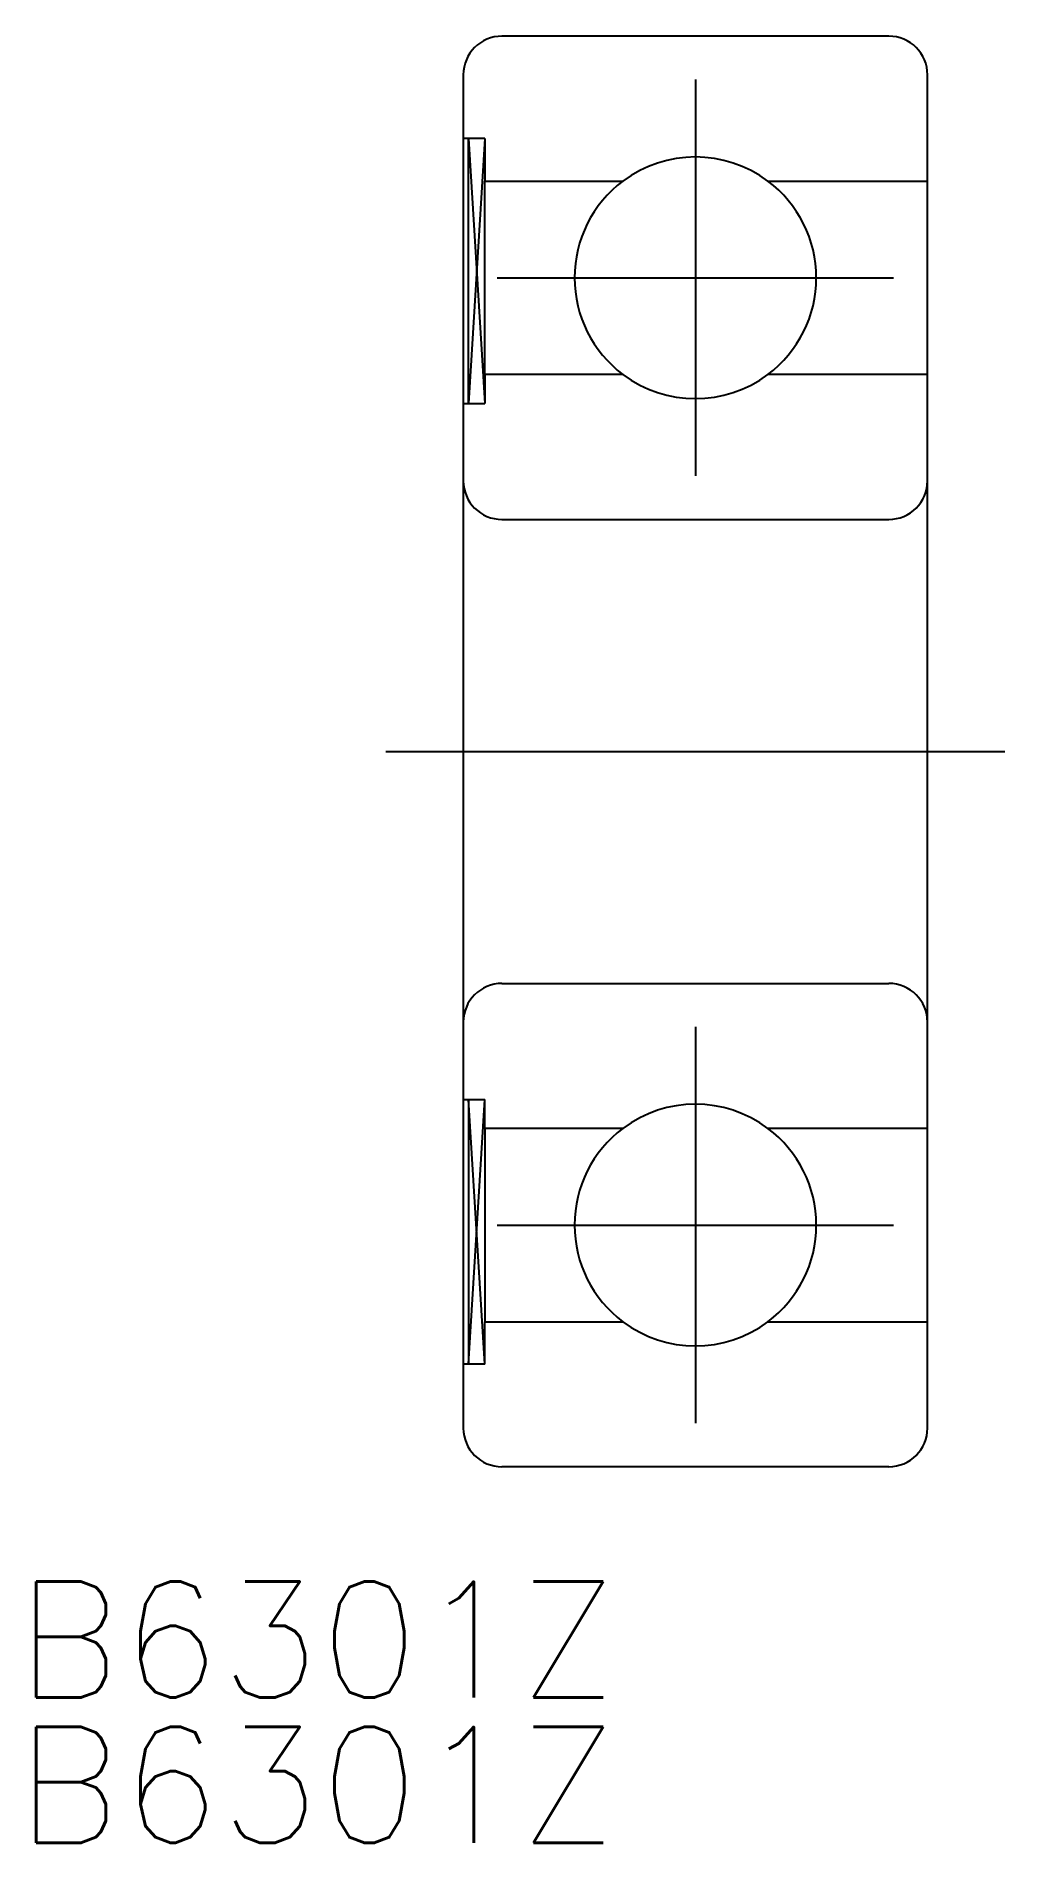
# Model space of a CAD drawing. Extents: x -17 to 8, y -28.2 to 18.5.
import ezdxf

# ---------------------------------------------------------------- set-up
doc = ezdxf.new("R2010")
doc.units = 0
doc.linetypes.add('CENTER', pattern=[50.8, 31.75, -6.35, 6.35, -6.35])
doc.layers.get('0').update_dxf_attribs({"linetype": 'CONTINUOUS'})
doc.layers.add('CENTER', color=1, linetype='CENTER')
doc.styles.get("Standard").update_dxf_attribs({"font": 'txt.shx', "height": 3, "bigfont": 'bigfont.shx'})

# ---------------------------------------------------------------- blocks, each defined once
blk = doc.blocks.new('*U2')
at = {"color": 7, "linetype": 'CONTINUOUS'}
blk.add_text('B6301Z', height=3, dxfattribs=at).set_placement((-17.558, -24.471))
blk = doc.blocks.new('*U3')
at = {"color": 7, "linetype": 'CONTINUOUS'}
blk.add_text('B6301Z', height=3, dxfattribs=at).set_placement((-17.558, -28.228))

msp = doc.modelspace()

# ---------------------------------------------------------------- linework, layer by layer
at = {"color": 7, "linetype": 'CONTINUOUS'}
for p, q in [((5, 18.5), (-5, 18.5)), ((-6, 17.5), (-6, -17.5)), ((6, -17.5), (6, 17.5)), ((-5.448, 15.85), (-6, 15.85)), ((-5.862, 9), (-5.862, 15.85)), ((-5.448, 15.85), (-5.448, 14.75)), ((-5.448, 9.75), (-5.448, 14.75)), ((-5.448, 14.75), (-1.875, 14.75)), ((1.875, 14.75), (6, 14.75)), ((-1.875, 9.75), (-5.448, 9.75)), ((-5.448, 9.75), (-5.448, 9)), ((6, 9.75), (1.875, 9.75)), ((-6, 9), (-5.448, 9)), ((-5, 6), (5, 6)), ((-5, -6), (5, -6)), ((-6, -9), (-5.448, -9)), ((-5.862, -9), (-5.862, -15.85)), ((-5.448, -9.75), (-5.448, -9)), ((-5.448, -9.75), (-5.448, -14.75)), ((-1.875, -9.75), (-5.448, -9.75)), ((6, -9.75), (1.875, -9.75)), ((-5.448, -14.75), (-1.875, -14.75)), ((-5.448, -15.85), (-5.448, -14.75)), ((1.875, -14.75), (6, -14.75)), ((-5.448, -15.85), (-6, -15.85)), ((5, -18.5), (-5, -18.5))]:
    msp.add_line(p, q, dxfattribs=at)
at = {"color": 3, "linetype": 'CONTINUOUS'}
for p, q in [((-5.448, 15.85), (-5.862, 9)), ((-5.862, 15.85), (-5.448, 9)), ((-5.448, -15.85), (-5.862, -9)), ((-5.862, -15.85), (-5.448, -9))]:
    msp.add_line(p, q, dxfattribs=at)
at = {"color": 7, "linetype": 'CONTINUOUS'}
for centre, radius, start, end in [((-5, 17.5), 1, 90, 180), ((5, 17.5), 1, 0, 90), ((0, 12.25), 3.125, 53.1301, 126.8699), ((0, 12.25), 3.125, 126.8699, 233.1301), ((0, 12.25), 3.125, 306.8699, 53.1301), ((0, 12.25), 3.125, 233.1301, 306.8699), ((-5, 7), 1, 180, 270), ((5, 7), 1, 270, 0), ((-5, -7), 1, 90, 180), ((5, -7), 1, 0, 90), ((0, -12.25), 3.125, 53.1301, 126.8699), ((0, -12.25), 3.125, 126.8699, 233.1301), ((0, -12.25), 3.125, 306.8699, 53.1301), ((0, -12.25), 3.125, 233.1301, 306.8699), ((-5, -17.5), 1, 180, 270), ((5, -17.5), 1, 270, 0)]:
    msp.add_arc(centre, radius, start, end, dxfattribs=at)
at = {"layer": 'CENTER', "color": 1, "linetype": 'CENTER'}
for p, q in [((0, 17.375), (0, 7.125)), ((-5.125, 12.25), (5.125, 12.25)), ((-8, 0), (8, 0)), ((0, -7.125), (0, -17.375)), ((-5.125, -12.25), (5.125, -12.25))]:
    msp.add_line(p, q, dxfattribs=at)

# ---------------------------------------------------------------- block references
at = {"color": 7, "linetype": 'CONTINUOUS'}
for name in ['*U2', '*U3']:
    msp.add_blockref(name, (0, 0), dxfattribs=at)

doc.saveas('drawing.dxf')
